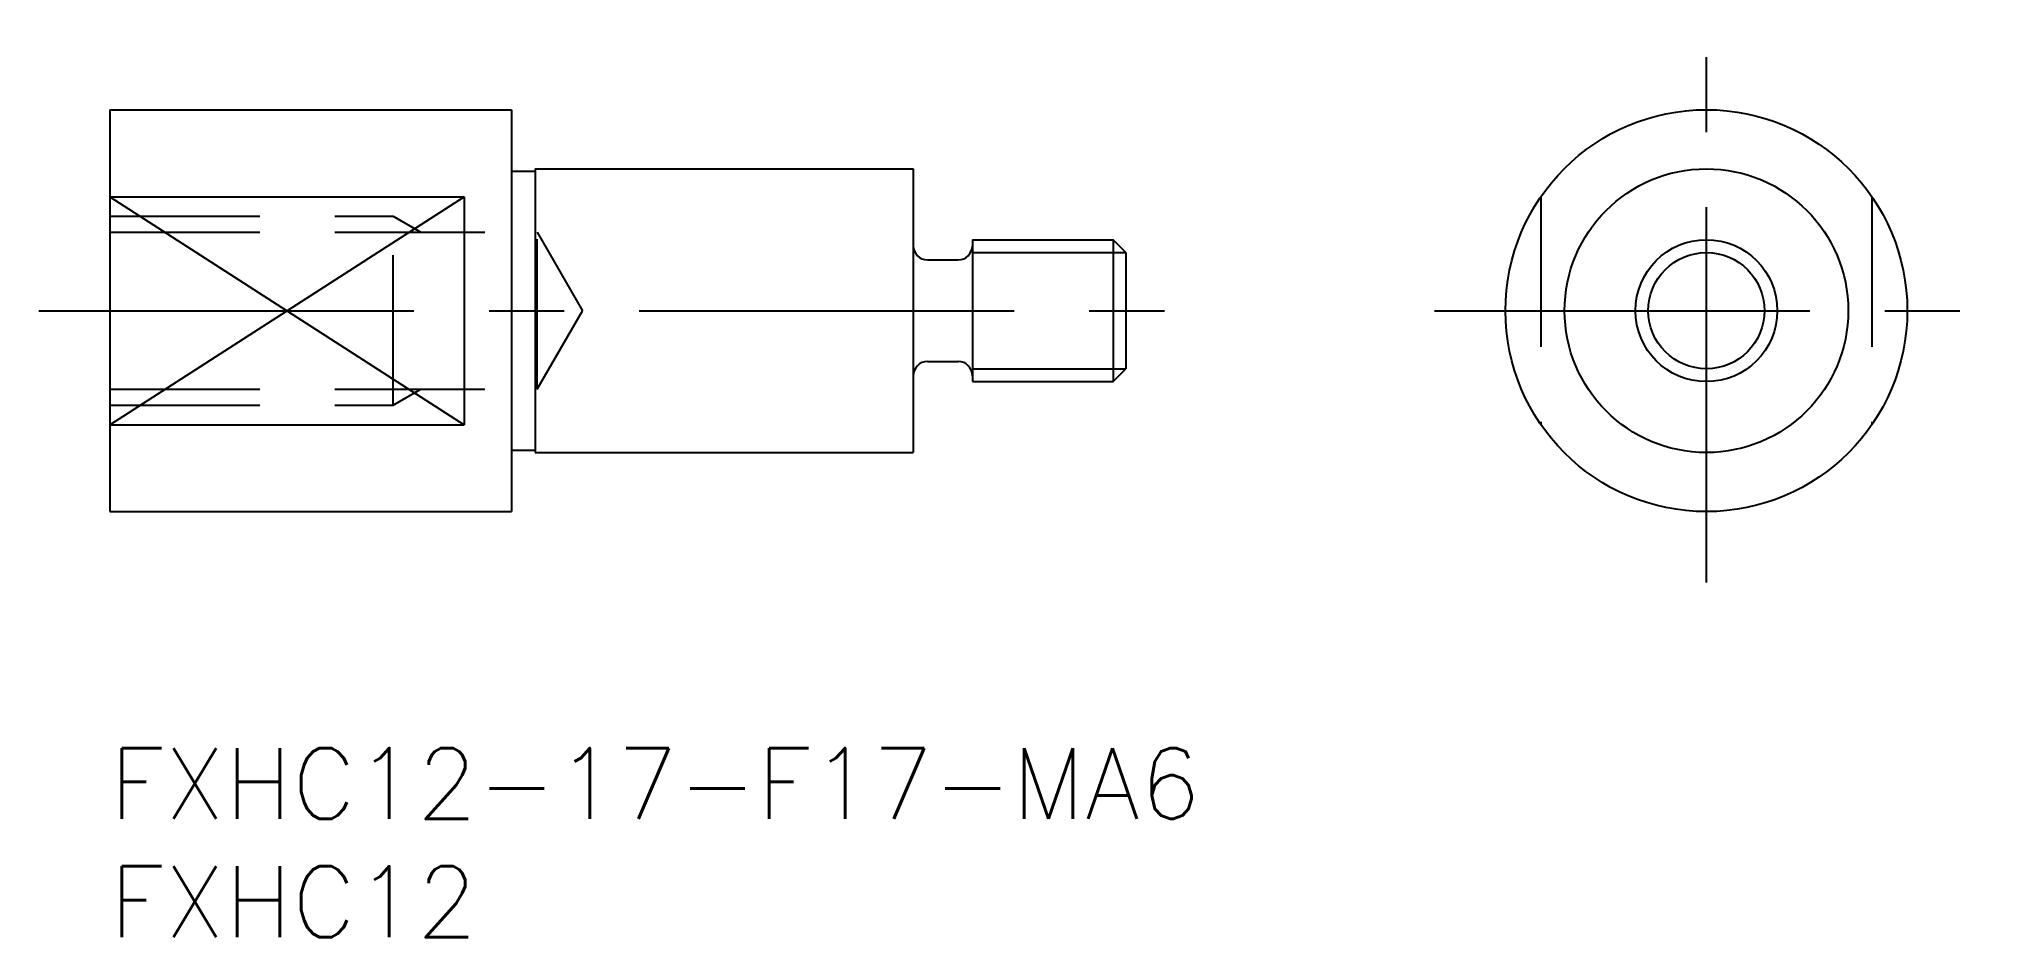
# Model space of a CAD drawing. Extents: x -3 to 79.1, y -8 to 30.
import ezdxf

# ---------------------------------------------------------------- set-up
doc = ezdxf.new("R2010")
doc.units = 0
doc.header["$LTSCALE"] = 0.5
doc.linetypes.add('CENTER', pattern=[50.8, 31.75, -6.35, 6.35, -6.35])
doc.linetypes.add('DASHED', pattern=[19.05, 12.7, -6.35])
doc.layers.get('0').update_dxf_attribs({"linetype": 'CONTINUOUS'})
for name, color, linetype in [('MSM_CENTER', 1, 'CENTER'), ('MSM_CONTINUOUS', 7, 'CONTINUOUS'), ('MSM_DASHED', 4, 'DASHED'), ('MSM_NARROW', 5, 'CONTINUOUS'), ('MSM_PART_NUMBER', 7, 'CONTINUOUS')]:
    doc.layers.add(name, color=color, linetype=linetype)
doc.styles.get("Standard").update_dxf_attribs({"font": 'txt.shx', "height": 3, "bigfont": 'bigfont.shx'})

# ---------------------------------------------------------------- blocks, each defined once
blk = doc.blocks.new('*U3')
at = {"layer": 'MSM_PART_NUMBER'}
blk.add_text('FXHC12-17-F17-MA6', height=3, dxfattribs=at).set_placement((0, -3))
blk = doc.blocks.new('*U4')
at = {"layer": 'MSM_PART_NUMBER'}
blk.add_text('FXHC12', height=3, dxfattribs=at).set_placement((0, -8))

msp = doc.modelspace()

# ---------------------------------------------------------------- linework, layer by layer
at = {"color": 7, "linetype": 'CONTINUOUS'}
for p, q in [((0, 27), (0, 10)), ((0, 27), (17, 27)), ((17, 27), (17, 10)), ((18, 24.5), (18, 12.5)), ((34, 24.5), (34, 12.5)), ((0, 23.322), (15, 23.322)), ((15, 23.322), (15, 13.678)), ((36.5, 21.5), (36.5, 15.5)), ((0, 13.678), (15, 13.678)), ((0, 10), (17, 10))]:
    msp.add_line(p, q, dxfattribs=at)
for radius in [8.5, 6]:
    msp.add_circle((67.56, 18.5), radius, dxfattribs=at)
at = {"layer": 'MSM_CENTER'}
for p, q in [((67.56, 7), (67.56, 30)), ((-3, 18.5), (46.201, 18.5)), ((56.06, 18.5), (79.06, 18.5))]:
    msp.add_line(p, q, dxfattribs=at)
at = {"layer": 'MSM_CONTINUOUS'}
for p, q in [((17, 24.4), (18, 24.4)), ((18, 24.5), (34, 24.5)), ((36.5, 21.5), (42.458, 21.5)), ((43, 20.959), (42.458, 21.5)), ((42.458, 21.5), (42.458, 15.5)), ((34.6, 20.65), (35.9, 20.65)), ((43, 20.959), (43, 16.042)), ((34.6, 16.35), (35.9, 16.35)), ((42.458, 15.5), (43, 16.042)), ((36.5, 15.5), (42.458, 15.5)), ((17, 12.6), (18, 12.6)), ((18, 12.5), (34, 12.5))]:
    msp.add_line(p, q, dxfattribs=at)
msp.add_circle((67.56, 18.5), 3, dxfattribs=at)
for centre, start, end in [((34.6, 21.25), 180, 270), ((35.9, 21.25), 270, 0), ((34.6, 15.75), 90, 180), ((35.9, 15.75), 0, 90)]:
    msp.add_arc(centre, 0.6, start, end, dxfattribs=at)
at = {"layer": 'MSM_DASHED'}
for p, q in [((60.56, 23.322), (60.56, 13.678)), ((74.56, 23.322), (74.56, 13.678)), ((0, 22.5), (12, 22.5)), ((12, 14.5), (12, 22.5)), ((12, 22.5), (13.172, 21.823)), ((0, 21.823), (18.081, 21.823)), ((18.081, 15.176), (18.081, 21.823)), ((18.081, 21.823), (20, 18.5)), ((18.081, 15.176), (20, 18.5)), ((0, 15.176), (18.081, 15.176)), ((12, 14.5), (13.172, 15.176)), ((0, 14.5), (12, 14.5))]:
    msp.add_line(p, q, dxfattribs=at)
at = {"layer": 'MSM_NARROW'}
for p, q in [((0, 23.322), (15, 13.678)), ((0, 13.678), (15, 23.322)), ((36.5, 20.959), (43, 20.959)), ((36.5, 16.042), (43, 16.042))]:
    msp.add_line(p, q, dxfattribs=at)
msp.add_circle((67.56, 18.5), 2.458, dxfattribs=at)

# ---------------------------------------------------------------- block references
at = {"layer": 'MSM_CONTINUOUS'}
for name in ['*U3', '*U4']:
    msp.add_blockref(name, (0, 0), dxfattribs=at)

doc.saveas('drawing.dxf')
